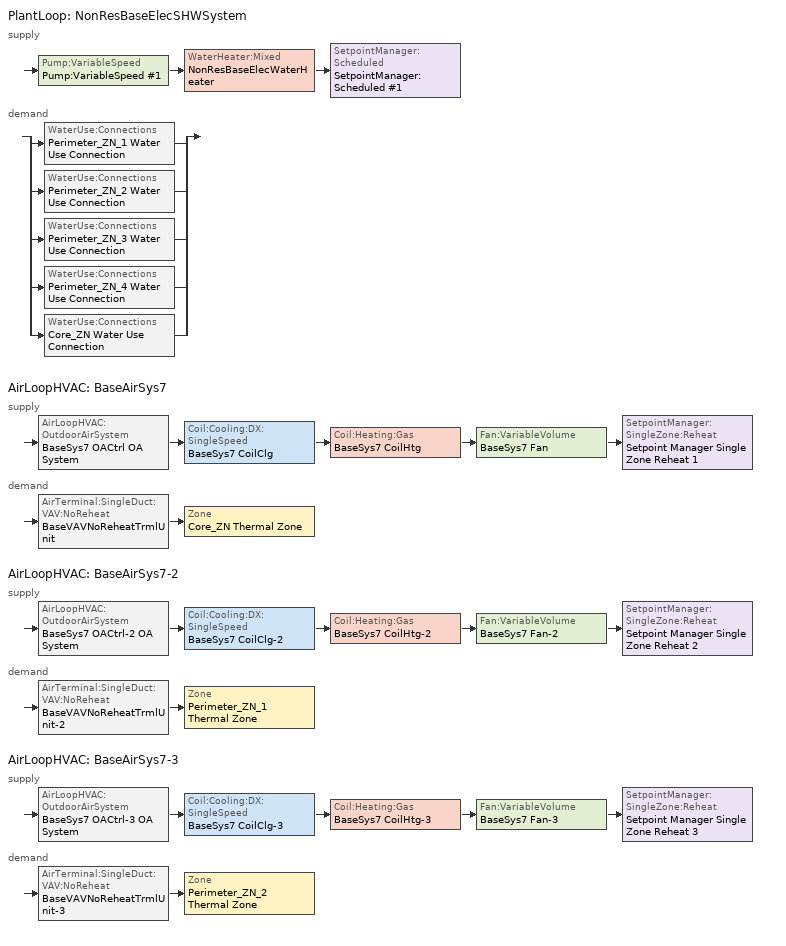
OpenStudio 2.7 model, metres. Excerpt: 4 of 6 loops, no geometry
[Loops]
PlantLoop 'NonResBaseElecSHWSystem'
 supply: Pump:VariableSpeed 'Pump:VariableSpeed #1' > WaterHeater:Mixed 'NonResBaseElecWaterHeater' > SetpointManager:Scheduled 'SetpointManager:Scheduled #1'
 demand: split
  | WaterUse:Connections 'Perimeter_ZN_1 Water Use Connection'
  | WaterUse:Connections 'Perimeter_ZN_2 Water Use Connection'
  | WaterUse:Connections 'Perimeter_ZN_3 Water Use Connection'
  | WaterUse:Connections 'Perimeter_ZN_4 Water Use Connection'
  | WaterUse:Connections 'Core_ZN Water Use Connection'
AirLoopHVAC 'BaseAirSys7'
 supply: AirLoopHVAC:OutdoorAirSystem 'BaseSys7 OACtrl OA System' > Coil:Cooling:DX:SingleSpeed 'BaseSys7 CoilClg' > Coil:Heating:Gas 'BaseSys7 CoilHtg' > Fan:VariableVolume 'BaseSys7 Fan' > SetpointManager:SingleZone:Reheat 'Setpoint Manager Single Zone Reheat 1'
 demand: AirTerminal:SingleDuct:VAV:NoReheat 'BaseVAVNoReheatTrmlUnit' > Zone 'Core_ZN Thermal Zone'
AirLoopHVAC 'BaseAirSys7-2'
 supply: AirLoopHVAC:OutdoorAirSystem 'BaseSys7 OACtrl-2 OA System' > Coil:Cooling:DX:SingleSpeed 'BaseSys7 CoilClg-2' > Coil:Heating:Gas 'BaseSys7 CoilHtg-2' > Fan:VariableVolume 'BaseSys7 Fan-2' > SetpointManager:SingleZone:Reheat 'Setpoint Manager Single Zone Reheat 2'
 demand: AirTerminal:SingleDuct:VAV:NoReheat 'BaseVAVNoReheatTrmlUnit-2' > Zone 'Perimeter_ZN_1 Thermal Zone'
AirLoopHVAC 'BaseAirSys7-3'
 supply: AirLoopHVAC:OutdoorAirSystem 'BaseSys7 OACtrl-3 OA System' > Coil:Cooling:DX:SingleSpeed 'BaseSys7 CoilClg-3' > Coil:Heating:Gas 'BaseSys7 CoilHtg-3' > Fan:VariableVolume 'BaseSys7 Fan-3' > SetpointManager:SingleZone:Reheat 'Setpoint Manager Single Zone Reheat 3'
 demand: AirTerminal:SingleDuct:VAV:NoReheat 'BaseVAVNoReheatTrmlUnit-3' > Zone 'Perimeter_ZN_2 Thermal Zone'
[Sizing:Zone] Zone Cooling Design Supply Air Temperature Input Method=TemperatureDifference; Zone Cooling Design Supply Air Temperature {C}=14; Zone Cooling Design Supply Air Temperature Difference {deltaC}=11.1111; Zone Heating Design Supply Air Temperature Input Method=TemperatureDifference; Zone Heating Design Supply Air Temperature {C}=40; Zone Heating Design Supply Air Temperature Difference {deltaC}=13.8889; Zone Cooling Design Supply Air Humidity Ratio {kg-H2O/kg-air}=0.0085; Zone Heating Design Supply Air Humidity Ratio {kg-H2O/kg-air}=0.008; Zone Heating Sizing Factor=1; Zone Cooling Sizing Factor=1; Cooling Design Air Flow Method=DesignDay; Cooling Minimum Air Flow per Zone Floor Area {m3/s-m2}=0; Cooling Minimum Air Flow {m3/s}=0; Cooling Minimum Air Flow Fraction=0; Heating Design Air Flow Method=DesignDayWithLimit; Heating Maximum Air Flow per Zone Floor Area {m3/s-m2}=0; Heating Maximum Air Flow {m3/s}=0; Heating Maximum Air Flow Fraction=0.5; Account for Dedicated Outdoor Air System=No; Dedicated Outdoor Air System Control Strategy=NeutralSupplyAir; Dedicated Outdoor Air Low Setpoint Temperature for Design {C}=autosize; Dedicated Outdoor Air High Setpoint Temperature for Design {C}=autosize
Core_ZN Thermal Zone; Perimeter_ZN_1 Thermal Zone; Perimeter_ZN_2 Thermal Zone
[Zone equipment]
Core_ZN Thermal Zone: BaseVAVNoReheatTrmlUnit
Perimeter_ZN_1 Thermal Zone: BaseVAVNoReheatTrmlUnit-2
Perimeter_ZN_2 Thermal Zone: BaseVAVNoReheatTrmlUnit-3
[PlantLoop]
NonResBaseElecSHWSystem: Glycol Concentration=0; Plant Loop Volume {m3}=Autocalculate; Load Distribution Scheme=Optimal
[Sizing:Plant]
NonResBaseElecSHWSystem: Loop Type=Heating; Design Loop Exit Temperature {C}=57.2222; Loop Design Temperature Difference {deltaC}=44.4444; Sizing Option=NonCoincident; Zone Timesteps in Averaging Window=1; Coincident Sizing Factor Mode=None
[WaterHeater:Mixed]
NonResBaseElecWaterHeater: Tank Volume {m3}=0.113562; Setpoint Temperature Schedule=NonResBaseElecWaterHeater Setpoint Temp; Deadband Temperature Difference {deltaC}=2; Maximum Temperature Limit {C}=82.22; Heater Control Type=Cycle; Heater Maximum Capacity {W}=8743.98; Heater Fuel Type=Electricity; Heater Thermal Efficiency=1; Off Cycle Parasitic Fuel Consumption Rate {W}=20; Off Cycle Parasitic Heat Fraction to Tank=0.8; Ambient Temperature Indicator=Schedule; Ambient Temperature Schedule=NonResBaseElecWaterHeater Ambient Temperature; Off Cycle Loss Coefficient to Ambient Temperature {W/K}=0.731426; On Cycle Loss Coefficient to Ambient Temperature {W/K}=6; Use Side Effectiveness=1; Source Side Effectiveness=1; Use Side Design Flow Rate {m3/s}=autosize; Source Side Design Flow Rate {m3/s}=autosize; Indirect Water Heating Recovery Time {hr}=1.5; Source Side Flow Control Mode=IndirectHeatPrimarySetpoint
[Pump:VariableSpeed]
Pump:VariableSpeed #1: Rated Pump Head {Pa}=0; Pump Control Type=Intermittent; Skin Loss Radiative Fraction=0.5; Design Power Sizing Method=PowerPerFlowPerPressure; Design Electric Power per Unit Flow Rate {W/(m3/s)}=348701.1; Design Shaft Power per Unit Flow Rate per Unit Head {W-s/m3-Pa}=1.28205; Design Minimum Flow Rate Fraction=0
[SetpointManager:Scheduled]
SetpointManager:Scheduled #1: Control Variable=Temperature; Schedule=NonResBaseElecSHWSystem Supply Temp Schedule; Setpoint Node or NodeList=NonResBaseElecSHWSystem Supply Mixer Outlet Node
[WaterUse:Connections]
Name | Water Use Equipment Name 1
Perimeter_ZN_1 Water Use Connection | Perimeter_ZN_1 Water Use Equipment
Perimeter_ZN_2 Water Use Connection | Perimeter_ZN_2 Water Use Equipment
Perimeter_ZN_3 Water Use Connection | Perimeter_ZN_3 Water Use Equipment
Perimeter_ZN_4 Water Use Connection | Perimeter_ZN_4 Water Use Equipment
Core_ZN Water Use Connection | Core_ZN Water Use Equipment
[WaterUse:Equipment:Definition]
Name | Peak Flow Rate {m3/s} | Target Temperature Schedule
Perimeter_ZN_1 Water Use Definition | 1.15565e-06 | Perimeter_ZN_1 Target SHW Temp
Perimeter_ZN_2 Water Use Definition | 6.85549e-07 | Perimeter_ZN_2 Target SHW Temp
Perimeter_ZN_3 Water Use Definition | 1.15565e-06 | Perimeter_ZN_3 Target SHW Temp
Perimeter_ZN_4 Water Use Definition | 6.85549e-07 | Perimeter_ZN_4 Target SHW Temp
Core_ZN Water Use Definition | 1.52448e-06 | Core_ZN Target SHW Temp
[WaterUse:Equipment] Flow Rate Fraction Schedule=OfficeServiceHotWater
Name | Water Use Equipment Definition
Perimeter_ZN_1 Water Use Equipment | Perimeter_ZN_1 Water Use Definition
Perimeter_ZN_2 Water Use Equipment | Perimeter_ZN_2 Water Use Definition
Perimeter_ZN_3 Water Use Equipment | Perimeter_ZN_3 Water Use Definition
Perimeter_ZN_4 Water Use Equipment | Perimeter_ZN_4 Water Use Definition
Core_ZN Water Use Equipment | Core_ZN Water Use Definition
[AirLoopHVAC] Availability Schedule=OfficeHVACAvail; Design Supply Air Flow Rate {m3/s}=AutoSize
BaseAirSys7; BaseAirSys7-2; BaseAirSys7-3
[Sizing:System] Type of Load to Size On=Sensible; Design Outdoor Air Flow Rate {m3/s}=Autosize; Central Heating Maximum System Air Flow Ratio=0.5; Preheat Design Temperature {C}=5.68434e-14; Preheat Design Humidity Ratio {kg-H2O/kg-Air}=0; Precool Design Temperature {C}=5.68434e-14; Precool Design Humidity Ratio {kg-H2O/kg-Air}=0; Central Cooling Design Supply Air Temperature {C}=12.7778; Central Heating Design Supply Air Temperature {C}=35; Sizing Option=NonCoincident; 100% Outdoor Air in Cooling=No; 100% Outdoor Air in Heating=No; Central Cooling Design Supply Air Humidity Ratio {kg-H2O/kg-Air}=0.0085; Central Heating Design Supply Air Humidity Ratio {kg-H2O/kg-Air}=0.008; Cooling Design Air Flow Method=DesignDay; Cooling Design Air Flow Rate {m3/s}=0; Heating Design Air Flow Method=DesignDay; Heating Design Air Flow Rate {m3/s}=0; System Outdoor Air Method=ZoneSum; Zone Maximum Outdoor Air Fraction=1; Cooling Supply Air Flow Rate Per Floor Area {m3/s-m2}=0.00996765; Cooling Fraction of Autosized Cooling Supply Air Flow Rate=1; Cooling Supply Air Flow Rate Per Unit Cooling Capacity {m3/s-W}=3.94755e-05; Heating Supply Air Flow Rate Per Floor Area {m3/s-m2}=0.00996765; Heating Fraction of Autosized Heating Supply Air Flow Rate=1; Heating Fraction of Autosized Cooling Supply Air Flow Rate=1; Heating Supply Air Flow Rate Per Unit Heating Capacity {m3/s-W}=3.15882e-05; Cooling Design Capacity Method=CoolingDesignCapacity; Cooling Design Capacity {W}=autosize; Cooling Design Capacity Per Floor Area {W/m2}=234.7; Fraction of Autosized Cooling Design Capacity=1; Heating Design Capacity Method=HeatingDesignCapacity; Heating Design Capacity {W}=autosize; Heating Design Capacity Per Floor Area {W/m2}=157; Fraction of Autosized Heating Design Capacity=1; Central Cooling Capacity Control Method=OnOff
BaseAirSys7; BaseAirSys7-2; BaseAirSys7-3
[Fan:VariableVolume] Availability Schedule=Always On; Fan Total Efficiency=1; Pressure Rise {Pa}=0.00249089; Maximum Flow Rate {m3/s}=Autosize; Fan Power Minimum Flow Rate Input Method=FixedFlowRate; Fan Power Minimum Flow Fraction=0; Fan Power Minimum Air Flow Rate {m3/s}=0; Motor Efficiency=1; Motor In Airstream Fraction=1; Fan Power Coefficient 1=0.027828; Fan Power Coefficient 2=0.026583; Fan Power Coefficient 3=-0.087069; Fan Power Coefficient 4=1.03092; Fan Power Coefficient 5=0
BaseSys7 Fan; BaseSys7 Fan-2; BaseSys7 Fan-3
[Coil:Heating:Gas] Availability Schedule=Always On; Gas Burner Efficiency=0.8; Nominal Capacity {W}=AutoSize; Parasitic Electric Load {W}=0; Part Load Fraction Correlation Curve=CoilHtgFurnFIRRatio_fQRatio; Parasitic Gas Load {W}=0
BaseSys7 CoilHtg; BaseSys7 CoilHtg-2; BaseSys7 CoilHtg-3
[Coil:Cooling:DX:SingleSpeed] Availability Schedule=Always On Discrete; Rated Total Cooling Capacity {W}=autosize; Rated Sensible Heat Ratio=autosize; Rated COP {W/W}=3; Rated Air Flow Rate {m3/s}=autosize; Rated Evaporator Fan Power Per Volume Flow Rate {W/(m3/s)}=773.3; Total Cooling Capacity Function of Temperature Curve=CoilClgDXQRatio_fTwbToadbSI; Total Cooling Capacity Function of Flow Fraction Curve=CoilClgDXSnglQRatio_fCFMRatio; Energy Input Ratio Function of Flow Fraction Curve=CoilClgDXSnglEIRRatio_fCFMRatio; Condenser Type=AirCooled; Evaporative Condenser Effectiveness=0; Evaporative Condenser Air Flow Rate {m3/s}=Autosize; Evaporative Condenser Pump Rated Power Consumption {W}=Autosize; Crankcase Heater Capacity {W}=0; Maximum Outdoor Dry-Bulb Temperature for Crankcase Heater Operation {C}=0; Basin Heater Capacity {W/K}=0; Basin Heater Setpoint Temperature {C}=10
Name | Energy Input Ratio Function of Temperature Curve | Part Load Fraction Correlation Curve
BaseSys7 CoilClg | Curve Biquadratic 1 | Curve Quadratic 1
BaseSys7 CoilClg-2 | Curve Biquadratic 2 | Curve Quadratic 2
BaseSys7 CoilClg-3 | Curve Biquadratic 3 | Curve Quadratic 3
[Controller:OutdoorAir] Minimum Outdoor Air Flow Rate {m3/s}=0; Maximum Outdoor Air Flow Rate {m3/s}=Autosize; Economizer Control Type=NoEconomizer; Economizer Control Action Type=ModulateFlow; Economizer Maximum Limit Enthalpy {J/kg}=64000; Lockout Type=NoLockout; Minimum Limit Type=FixedMinimum; High Humidity Control=No; Heat Recovery Bypass Control Type=BypassWhenOAFlowGreaterThanMinimum
Name | Minimum Outdoor Air Schedule | Controller Mechanical Ventilation
BaseSys7 OACtrl | BaseSys7 OACtrl Schedule | BaseSys7 OACtrl Mech Vent Controller
BaseSys7 OACtrl-2 | BaseSys7 OACtrl-2 Schedule | BaseSys7 OACtrl-2 Mech Vent Controller
BaseSys7 OACtrl-3 | BaseSys7 OACtrl-3 Schedule | BaseSys7 OACtrl-3 Mech Vent Controller
[Controller:MechanicalVentilation] Availability Schedule=Always On Discrete; System Outdoor Air Method=ZoneSum
BaseSys7 OACtrl Mech Vent Controller; BaseSys7 OACtrl-2 Mech Vent Controller; BaseSys7 OACtrl-3 Mech Vent Controller
[AirLoopHVAC:OutdoorAirSystem]
Name | Controller
BaseSys7 OACtrl OA System | BaseSys7 OACtrl
BaseSys7 OACtrl-2 OA System | BaseSys7 OACtrl-2
BaseSys7 OACtrl-3 OA System | BaseSys7 OACtrl-3
[SetpointManager:SingleZone:Reheat] Minimum Supply Air Temperature {C}=12.7778; Maximum Supply Air Temperature {C}=35
Name | Control Zone | Setpoint Node or NodeList
Setpoint Manager Single Zone Reheat 1 | Core_ZN Thermal Zone | BaseSys7 Fan Outlet Node
Setpoint Manager Single Zone Reheat 2 | Perimeter_ZN_1 Thermal Zone | BaseSys7 Fan-2 Outlet Node
Setpoint Manager Single Zone Reheat 3 | Perimeter_ZN_2 Thermal Zone | BaseSys7 Fan-3 Outlet Node
[AirTerminal:SingleDuct:VAV:NoReheat] Availability Schedule=Always On; Maximum Air Flow Rate {m3/s}=autosize; Zone Minimum Air Flow Input Method=FixedFlowRate; Constant Minimum Air Flow Fraction=0.3; Control For Outdoor Air=No
Name | Fixed Minimum Air Flow Rate {m3/s}
BaseVAVNoReheatTrmlUnit | 0.114039
BaseVAVNoReheatTrmlUnit-2 | 0.086449
BaseVAVNoReheatTrmlUnit-3 | 0.0512828
[Curve:Biquadratic]
Name | Coefficient1 Constant | Coefficient2 x | Coefficient3 x**2 | Coefficient4 y | Coefficient5 y**2 | Coefficient6 x*y | Minimum Value of x | Maximum Value of x | Minimum Value of y | Maximum Value of y | Minimum Curve Output | Maximum Curve Output
CoilClgDXQRatio_fTwbToadbSI | 0.86779 | 0.014245 | 0.000554 | -0.007569 | 3.2e-005 | -0.000191 | 13.89 | 25 | 23.89 | 46.11 | 0.77 | 1.29
Curve Biquadratic 1; Curve Biquadratic 2; Curve Biquadratic 3 | 0.342414 | 0.034885 | -0.0006237 | 0.00497722 | 0.000437951 | -0.000728028 | 17 | 22 | 13 | 46
[Curve:Quadratic]
Name | Coefficient1 Constant | Coefficient2 x | Coefficient3 x**2 | Minimum Value of x | Maximum Value of x | Minimum Curve Output | Maximum Curve Output
CoilClgDXSnglQRatio_fCFMRatio | 0.8 | 0.2 | 0 | 0 | 100 | 0.8
CoilClgDXSnglEIRRatio_fCFMRatio | 1.156 | -0.1816 | 0.0256 | 0 | 100
CoilHtgFurnFIRRatio_fQRatio | 0.01861 | 1.09421 | -0.112819 | 0.7 | 1 | 0.73 | 1
Curve Quadratic 1; Curve Quadratic 2; Curve Quadratic 3 | 0.85 | 0.15 | 0 | 0 | 1
[Schedule:Day]
OnDay; AllOnHVACAvailDay; BaseSys7 OACtrl Schedule Week 1 Summer; BaseSys7 OACtrl Schedule Week 1 Winter; BaseSys7 OACtrl-2 Schedule Week 1 Summer; BaseSys7 OACtrl-2 Schedule Week 1 Winter; BaseSys7 OACtrl-3 Schedule Week 1 Summer; BaseSys7 OACtrl-3 Schedule Week 1 Winter: 1, 0, 1, 2, 0, 1, 3, 0, 1, 4, 0, 1, 5, 0, 1, 6, 0, 1, 7, 0, 1, 8, 0, 1, 9, 0, 1, 10, 0, 1, 11, 0, 1, 12, 0, 1, 13, 0, 1, 14, 0, 1, 15, 0, 1, 16, 0, 1, 17, 0, 1, 18, 0, 1, 19, 0, 1, 20, 0, 1, 21, 0, 1, 22, 0, 1, 23, 0, 1, 24, 0, 1
OffDay: 1, 0, 0, 2, 0, 0, 3, 0, 0, 4, 0, 0, 5, 0, 0, 6, 0, 0, 7, 0, 0, 8, 0, 0, 9, 0, 0, 10, 0, 0, 11, 0, 0, 12, 0, 0, 13, 0, 0, 14, 0, 0, 15, 0, 0, 16, 0, 0, 17, 0, 0, 18, 0, 0, 19, 0, 0, 20, 0, 0, 21, 0, 0, 22, 0, 0, 23, 0, 0, 24, 0, 0
OfficeServiceHotWaterSun: 1, 0, 0.04, 2, 0, 0.04, 3, 0, 0.04, 4, 0, 0.04, 5, 0, 0.04, 6, 0, 0.07, 7, 0, 0.04, 8, 0, 0.04, 9, 0, 0.04, 10, 0, 0.04, 11, 0, 0.04, 12, 0, 0.06, 13, 0, 0.06, 14, 0, 0.09, 15, 0, 0.06, 16, 0, 0.04, 17, 0, 0.04, 18, 0, 0.04, 19, 0, 0.04, 20, 0, 0.04, 21, 0, 0.04, 22, 0, 0.07, 23, 0, 0.04, 24, 0, 0.04
OfficeServiceHotWaterWD: 1, 0, 0.05, 2, 0, 0.05, 3, 0, 0.05, 4, 0, 0.05, 5, 0, 0.05, 6, 0, 0.08, 7, 0, 0.07, 8, 0, 0.19, 9, 0, 0.35, 10, 0, 0.38, 11, 0, 0.39, 12, 0, 0.47, 13, 0, 0.57, 14, 0, 0.54, 15, 0, 0.34, 16, 0, 0.33, 17, 0, 0.44, 18, 0, 0.26, 19, 0, 0.21, 20, 0, 0.15, 21, 0, 0.17, 22, 0, 0.08, 23, 0, 0.05, 24, 0, 0.05
OfficeServiceHotWaterSat: 1, 0, 0.05, 2, 0, 0.05, 3, 0, 0.05, 4, 0, 0.05, 5, 0, 0.05, 6, 0, 0.08, 7, 0, 0.07, 8, 0, 0.11, 9, 0, 0.15, 10, 0, 0.21, 11, 0, 0.19, 12, 0, 0.23, 13, 0, 0.2, 14, 0, 0.19, 15, 0, 0.15, 16, 0, 0.12, 17, 0, 0.14, 18, 0, 0.07, 19, 0, 0.07, 20, 0, 0.07, 21, 0, 0.07, 22, 0, 0.09, 23, 0, 0.05, 24, 0, 0.05
OfficeHVACAvailSun; BaseSys7 OACtrl Schedule Week 1 Sunday; BaseSys7 OACtrl Schedule Week 1 Holiday; BaseSys7 OACtrl Schedule Week 1 Custom 1; BaseSys7 OACtrl Schedule Week 1 Custom 2; BaseSys7 OACtrl-2 Schedule Week 1 Sunday; BaseSys7 OACtrl-2 Schedule Week 1 Holiday; BaseSys7 OACtrl-2 Schedule Week 1 Custom 1; BaseSys7 OACtrl-2 Schedule Week 1 Custom 2; BaseSys7 OACtrl-3 Schedule Week 1 Sunday; BaseSys7 OACtrl-3 Schedule Week 1 Holiday; BaseSys7 OACtrl-3 Schedule Week 1 Custom 1; BaseSys7 OACtrl-3 Schedule Week 1 Custom 2: 1, 0, 0, 2, 0, 0, 3, 0, 0, 4, 0, 0, 5, 0, 0, 6, 0, 1, 7, 0, 1, 8, 0, 1, 9, 0, 1, 10, 0, 1, 11, 0, 1, 12, 0, 1, 13, 0, 1, 14, 0, 1, 15, 0, 1, 16, 0, 1, 17, 0, 1, 18, 0, 1, 19, 0, 0, 20, 0, 0, 21, 0, 0, 22, 0, 0, 23, 0, 0, 24, 0, 0
OfficeHVACAvailWD; BaseSys7 OACtrl Schedule Week 1 Monday; BaseSys7 OACtrl Schedule Week 1 Tuesday; BaseSys7 OACtrl Schedule Week 1 Wednesday; BaseSys7 OACtrl Schedule Week 1 Thursday; BaseSys7 OACtrl Schedule Week 1 Friday; BaseSys7 OACtrl-2 Schedule Week 1 Monday; BaseSys7 OACtrl-2 Schedule Week 1 Tuesday; BaseSys7 OACtrl-2 Schedule Week 1 Wednesday; BaseSys7 OACtrl-2 Schedule Week 1 Thursday; BaseSys7 OACtrl-2 Schedule Week 1 Friday; BaseSys7 OACtrl-3 Schedule Week 1 Monday; BaseSys7 OACtrl-3 Schedule Week 1 Tuesday; BaseSys7 OACtrl-3 Schedule Week 1 Wednesday; BaseSys7 OACtrl-3 Schedule Week 1 Thursday; BaseSys7 OACtrl-3 Schedule Week 1 Friday: 1, 0, 0, 2, 0, 0, 3, 0, 0, 4, 0, 0, 5, 0, 0, 6, 0, 1, 7, 0, 1, 8, 0, 1, 9, 0, 1, 10, 0, 1, 11, 0, 1, 12, 0, 1, 13, 0, 1, 14, 0, 1, 15, 0, 1, 16, 0, 1, 17, 0, 1, 18, 0, 1, 19, 0, 1, 20, 0, 1, 21, 0, 1, 22, 0, 1, 23, 0, 1, 24, 0, 1
OfficeHVACAvailSat; BaseSys7 OACtrl Schedule Week 1 Saturday; BaseSys7 OACtrl-2 Schedule Week 1 Saturday; BaseSys7 OACtrl-3 Schedule Week 1 Saturday: 1, 0, 0, 2, 0, 0, 3, 0, 0, 4, 0, 0, 5, 0, 0, 6, 0, 1, 7, 0, 1, 8, 0, 1, 9, 0, 1, 10, 0, 1, 11, 0, 1, 12, 0, 1, 13, 0, 1, 14, 0, 1, 15, 0, 1, 16, 0, 1, 17, 0, 1, 18, 0, 1, 19, 0, 1, 20, 0, 0, 21, 0, 0, 22, 0, 0, 23, 0, 0, 24, 0, 0
Schedule:Day #4: 24, 0, 20
Schedule:Day #5; Schedule:Day #6; Schedule:Day #7; Schedule:Day #9; Schedule:Day #11; Schedule:Day #13; Schedule:Day #15: 24, 0, 57.2222
Schedule Day 1: 24, 0, 1
[Schedule:Week]
OfficeServiceHotWaterWk: OfficeServiceHotWaterSun, OfficeServiceHotWaterWD, OfficeServiceHotWaterWD, OfficeServiceHotWaterWD, OfficeServiceHotWaterWD, OfficeServiceHotWaterWD, OfficeServiceHotWaterSat, OfficeServiceHotWaterSun, OnDay, OffDay, OfficeServiceHotWaterSun, OfficeServiceHotWaterSun
OfficeHVACAvailWk: OfficeHVACAvailSun, OfficeHVACAvailWD, OfficeHVACAvailWD, OfficeHVACAvailWD, OfficeHVACAvailWD, OfficeHVACAvailWD, OfficeHVACAvailSat, OfficeHVACAvailSun, AllOnHVACAvailDay, AllOnHVACAvailDay, OfficeHVACAvailSun, OfficeHVACAvailSun
BaseSys7 OACtrl Schedule Week 1: BaseSys7 OACtrl Schedule Week 1 Sunday, BaseSys7 OACtrl Schedule Week 1 Monday, BaseSys7 OACtrl Schedule Week 1 Tuesday, BaseSys7 OACtrl Schedule Week 1 Wednesday, BaseSys7 OACtrl Schedule Week 1 Thursday, BaseSys7 OACtrl Schedule Week 1 Friday, BaseSys7 OACtrl Schedule Week 1 Saturday, BaseSys7 OACtrl Schedule Week 1 Holiday, BaseSys7 OACtrl Schedule Week 1 Summer, BaseSys7 OACtrl Schedule Week 1 Winter, BaseSys7 OACtrl Schedule Week 1 Custom 1, BaseSys7 OACtrl Schedule Week 1 Custom 2
BaseSys7 OACtrl-2 Schedule Week 1: BaseSys7 OACtrl-2 Schedule Week 1 Sunday, BaseSys7 OACtrl-2 Schedule Week 1 Monday, BaseSys7 OACtrl-2 Schedule Week 1 Tuesday, BaseSys7 OACtrl-2 Schedule Week 1 Wednesday, BaseSys7 OACtrl-2 Schedule Week 1 Thursday, BaseSys7 OACtrl-2 Schedule Week 1 Friday, BaseSys7 OACtrl-2 Schedule Week 1 Saturday, BaseSys7 OACtrl-2 Schedule Week 1 Holiday, BaseSys7 OACtrl-2 Schedule Week 1 Summer, BaseSys7 OACtrl-2 Schedule Week 1 Winter, BaseSys7 OACtrl-2 Schedule Week 1 Custom 1, BaseSys7 OACtrl-2 Schedule Week 1 Custom 2
BaseSys7 OACtrl-3 Schedule Week 1: BaseSys7 OACtrl-3 Schedule Week 1 Sunday, BaseSys7 OACtrl-3 Schedule Week 1 Monday, BaseSys7 OACtrl-3 Schedule Week 1 Tuesday, BaseSys7 OACtrl-3 Schedule Week 1 Wednesday, BaseSys7 OACtrl-3 Schedule Week 1 Thursday, BaseSys7 OACtrl-3 Schedule Week 1 Friday, BaseSys7 OACtrl-3 Schedule Week 1 Saturday, BaseSys7 OACtrl-3 Schedule Week 1 Holiday, BaseSys7 OACtrl-3 Schedule Week 1 Summer, BaseSys7 OACtrl-3 Schedule Week 1 Winter, BaseSys7 OACtrl-3 Schedule Week 1 Custom 1, BaseSys7 OACtrl-3 Schedule Week 1 Custom 2
[Schedule:Year]
OfficeServiceHotWater: 12, 31, OfficeServiceHotWaterWk
OfficeHVACAvail: 12, 31, OfficeHVACAvailWk
BaseSys7 OACtrl Schedule: 12, 31, BaseSys7 OACtrl Schedule Week 1
BaseSys7 OACtrl-2 Schedule: 12, 31, BaseSys7 OACtrl-2 Schedule Week 1
BaseSys7 OACtrl-3 Schedule: 12, 31, BaseSys7 OACtrl-3 Schedule Week 1
[Schedule:Ruleset]
Name | Default Day Schedule
NonResBaseElecWaterHeater Ambient Temperature | Schedule:Day #4
NonResBaseElecWaterHeater Setpoint Temp | Schedule:Day #5
NonResBaseElecSHWSystem Supply Temp Schedule | Schedule:Day #6
Perimeter_ZN_1 Target SHW Temp | Schedule:Day #7
Perimeter_ZN_2 Target SHW Temp | Schedule:Day #9
Perimeter_ZN_3 Target SHW Temp | Schedule:Day #11
Perimeter_ZN_4 Target SHW Temp | Schedule:Day #13
Core_ZN Target SHW Temp | Schedule:Day #15
Always On | Schedule Day 1
[Schedule:Constant]
Always On Discrete: Value=1
